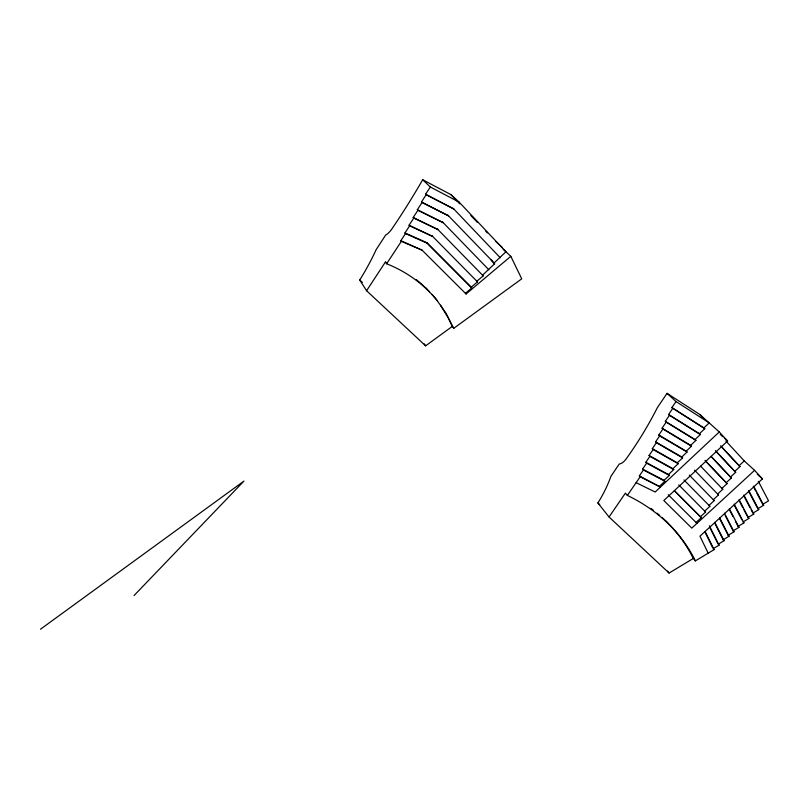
<?xml version="1.0" encoding="UTF-8"?>
<svg xmlns="http://www.w3.org/2000/svg" width="809" height="809" viewBox="0 0 809 809"><rect width="100%" height="100%" fill="white"/><g stroke="black" fill="none" stroke-linecap="round" stroke-linejoin="round"><path stroke-width="1.21" d="M471.172 287.235L477.512 281.886L476.865 281.198L483.206 275.849L482.558 275.171L494.592 263.805L491.215 259.982L493.915 263.137L505.938 251.781L459.168 202.149L450.926 194.615L422.672 179.75L420.629 183.289A212.595 56.286 -59 0 1 392.375 228.259A12.327 3.792 -58.9 0 1 385.701 234.994L376.074 249.789A79.474 23.34 -59.8 0 1 361.117 277.77L359.712 280.005L366.578 290.734L425.625 345.837L452.241 326.442L448.267 317.957L440.561 305.205M705.104 531.452L714.054 549.655L695.356 560.9L693.273 558.483L669.083 573.035L609.046 517.002L597.891 502.925L599.095 501.024A69.513 35.717 -63.7 0 0 610.906 476.359L619.279 463.972A10.557 5.683 -62 0 0 625.944 459.199A187.698 88.302 -61.7 0 0 657.353 407.675L667.041 393.346L699.896 414.521L719.262 431.966L727.594 441.016L663.805 500.528L691.796 528.125L754.595 470.332L762.462 478.877L699.957 536.165L708.178 553.184M425.595 194.2L453.859 208.985L426.171 194.767L425.595 194.2L430.317 186.99L422.672 179.75M421.459 201.967L448.55 215.831L422.025 202.543L421.459 201.967L426.171 194.767M417.323 209.723L443.231 222.677L417.889 210.31L417.323 209.723L422.025 202.543M413.197 217.469L437.912 229.534L413.753 218.076L413.197 217.469L417.889 210.31M409.071 225.215L432.582 236.39L409.617 225.832L409.071 225.215L413.753 218.076M366.578 290.734L385.377 262.065L387.278 262.804M471.253 287.306L427.263 243.256L405.491 233.589L404.945 232.952L409.617 225.832M400.829 240.688L421.934 250.112L401.365 241.335L400.829 240.688L405.491 233.589M437.558 301.039C424.29 284.363 406.411 271.581 386.631 263.774L401.365 241.335M672.724 408.434L668.598 414.491L699.461 433.715L704.77 428.719L671.864 407.635L676 401.557L667.041 393.346M666.181 422.167L662.075 428.183L690.623 445.354L695.922 440.369L666.181 422.167L665.332 421.337L669.447 415.3L668.598 414.491M659.648 435.869L655.563 441.856L681.765 457.004L687.063 452.029L659.648 435.869L658.809 435.02L662.915 429.023L662.075 428.183M653.136 449.531L649.061 455.487L672.906 468.664L678.195 463.699L653.136 449.531L652.307 448.671L656.392 442.705L655.563 441.856M646.634 463.173L642.579 469.099L664.037 480.334L669.316 475.389L646.634 463.173L645.815 462.293L649.88 456.357L649.061 455.487M609.046 517.002L625.397 493.136L627.349 495.442L629.23 496.322A223.426 172.337 -26.5 0 1 694.577 559.252L695.356 560.9M639.343 475.884L660.427 487.079L640.152 476.784L639.343 475.884L643.388 469.989L642.579 469.099M627.349 495.442L640.152 476.784M134.041 595.555L243.954 481.082L40.45 629.25M671.864 407.635L703.881 427.9L709.2 422.905L676 401.557M665.332 421.337L695.042 439.54L700.351 434.544L699.461 433.715M658.809 435.02L686.194 451.179L691.493 446.204L690.623 445.354M652.307 448.671L677.335 462.829L682.624 457.864L681.765 457.004M645.815 462.293L668.477 474.499L673.755 469.544L672.906 468.664M659.598 486.169L664.877 481.234L664.037 480.334M719.262 431.966L655.169 492.014L636.107 482.67M721.416 446.76L739.052 465.741L744.26 460.918L754.595 470.332M716.218 451.604L734.764 471.394L739.972 466.581L720.637 445.789M705.802 461.312L726.189 482.72L731.387 477.927L711.06 456.407L730.476 477.057L735.684 472.254L715.429 450.643M704.993 460.382L727.089 483.6L721.901 488.383L722.791 489.273L717.603 494.056L718.493 494.946L713.305 499.729L714.185 500.629L709.008 505.403L709.887 506.313L704.71 511.076L705.579 511.996L700.412 516.759L674.352 490.669L701.272 517.679L696.104 522.442L696.964 523.372L668.214 494.724M404.945 232.952L426.687 242.609L471.799 287.933L465.468 293.273L466.085 293.991L510.813 256.322L503.208 249.253M452.241 326.442L453.728 328.343L521.734 278.832L510.813 256.322M753.675 486.209L763.645 505.231L757.811 508.74L758.731 509.63L752.896 513.149L753.806 514.039L747.971 517.558L743.926 509.832M739.062 499.669L748.871 518.458L743.026 521.987L743.926 522.887L738.081 526.416L735.806 522.027M725.258 515.586L733.126 530.856L738.971 527.326L729.324 508.689M719.828 519.014L728.151 535.305L734.016 531.776L724.459 513.219M714.974 523.554L723.175 539.755L729.04 536.236L719.595 517.76M714.751 522.311L724.055 540.695L718.19 544.224L719.059 545.175L713.184 548.704L714.054 549.655M643.388 469.989L664.877 481.234M430.317 186.99L459.168 202.149M649.88 456.357L673.755 469.544M656.392 442.705L682.624 457.864M662.915 429.023L691.493 446.204M669.447 415.3L700.351 434.544M416.261 279.661L419.659 282.371M720.232 434.362L722.993 436.86M724.834 438.518L727.594 441.016M420.508 283.059L429.559 291.736M757.275 474.135L762.462 478.877M703.881 427.9L704.77 428.719M739.052 465.741L739.972 466.581M495.897 241.497L502.167 247.321M597.891 502.925L599.762 504.674M362.331 282.462L359.712 280.005M734.764 471.394L735.684 472.254M695.042 439.54L695.922 440.369M763.645 505.231L762.715 504.351L768.55 500.842L758.326 481.315M730.476 477.057L731.387 477.927M726.189 482.72L727.089 483.6M686.194 451.179L687.063 452.029M493.915 263.137L494.592 263.805M747.971 517.558L748.871 518.458M421.368 249.455L466.085 293.991M432.006 235.763L477.512 281.886M678.751 484.874L705.579 511.996M677.335 462.829L678.195 463.699M437.315 228.917L483.206 275.849M683.999 479.97L709.887 506.313M738.081 526.416L738.971 527.326M442.624 222.07L488.899 269.822M689.258 475.055L714.185 500.629M447.933 215.234L491.872 260.629M694.516 470.15L718.493 494.946M733.126 530.856L734.016 531.776M453.242 208.398L500.265 257.788M700.604 466.156L722.791 489.273M450.926 194.615L459.745 203.858M470.828 215.487L477.502 222.505M485.764 231.172L487.412 232.901M728.151 535.305L729.04 536.236M668.477 474.499L669.316 475.389M723.175 539.755L724.055 540.695M700.412 516.759L701.272 517.679M699.896 414.521L703.304 418.202M725.845 440.945L744.26 460.918M426.687 242.609L427.263 243.256M470.616 286.608L471.799 287.933M666.07 521.239L668.123 523.585M432.097 294.476L436.122 299.229M667.496 571.083L669.083 573.035M426.09 288.135L427.486 289.915M436.86 300.22L446.072 313.305L453.728 328.343M385.377 262.065L386.631 263.774M424.28 343.886L425.625 345.837M753.341 486.462L755.687 490.932M756.86 493.166L762.139 503.228M748.81 490.689L758.731 509.63M748.477 490.921L757.224 507.627M743.936 495.169L753.806 514.039M743.602 495.401L749.994 507.597M751.156 509.822L752.309 512.036M739.891 502.096L742.773 507.617M734.188 504.169L743.926 522.887M734.43 505.483L741.883 519.783M729.566 509.983L732.974 516.557M710.12 528.095L717.644 543.152M709.382 525.799L719.059 545.175M705.286 532.656L712.658 547.632M693.273 558.483L692.484 556.845A222.647 172.064 -26.5 0 0 662.075 517.507M650.871 508.386A222.647 172.064 -26.5 0 1 653.561 510.408M657.05 513.189A222.647 172.064 -26.5 0 1 659.598 515.323"/></g></svg>
